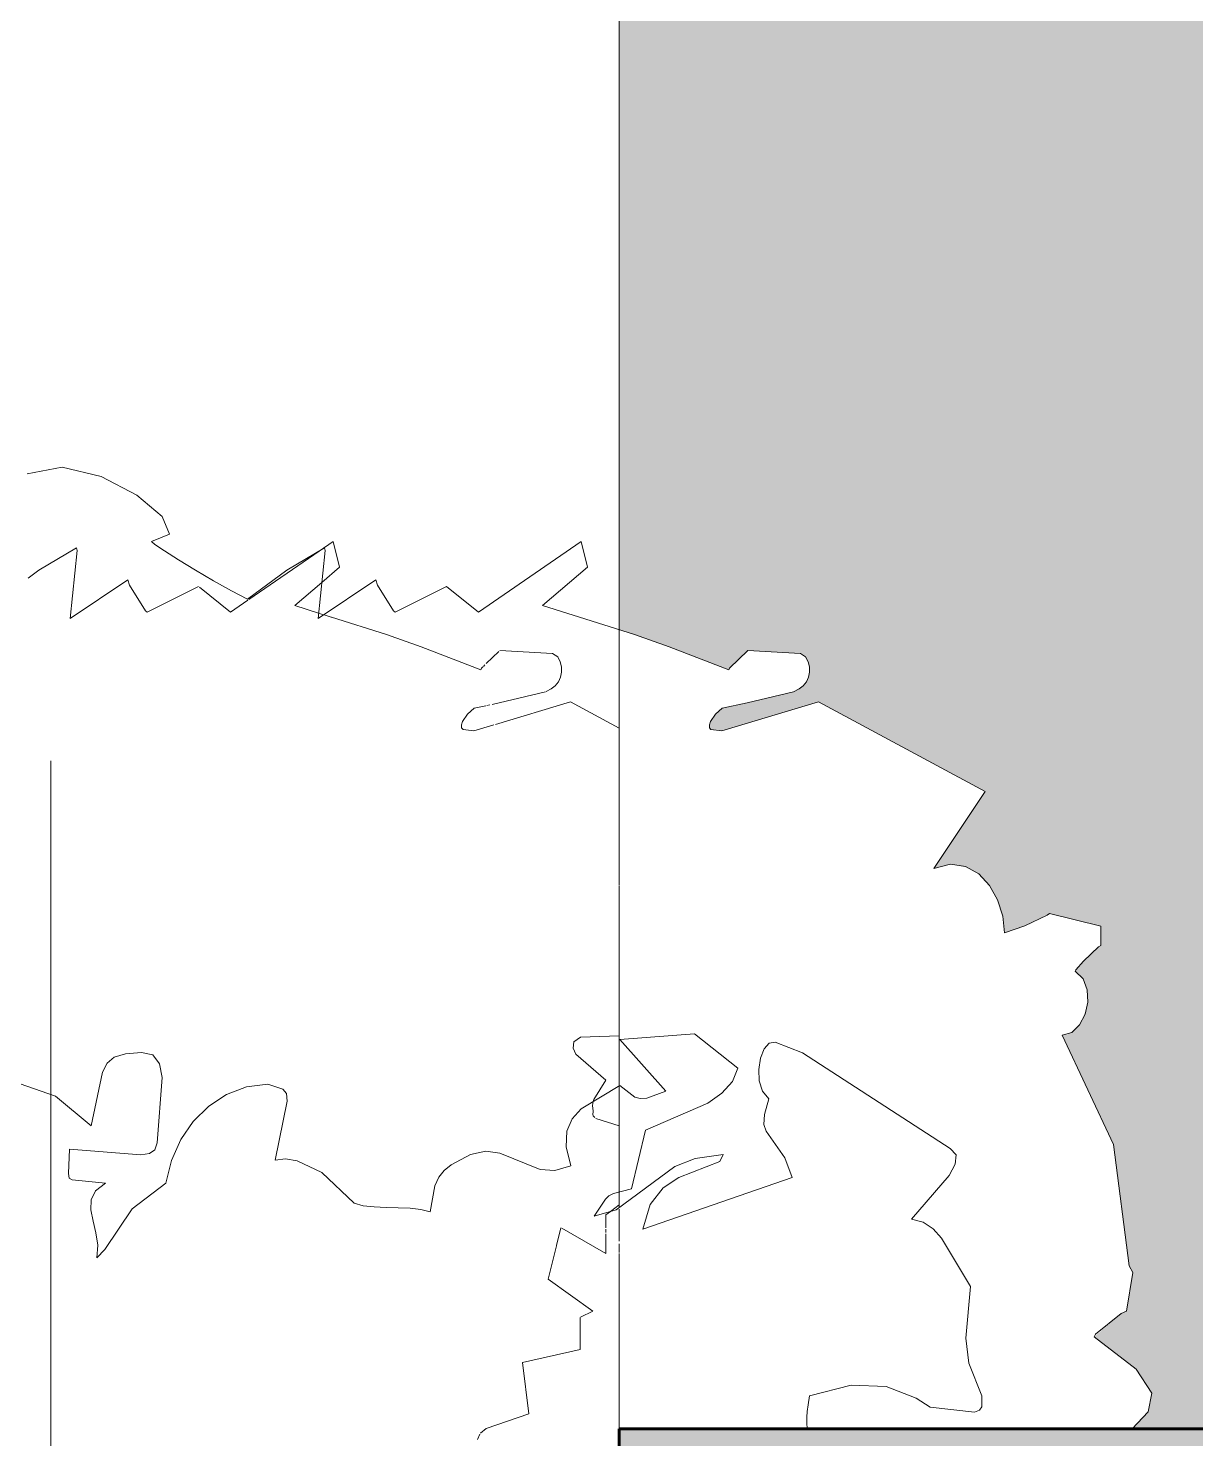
# Model space of a CAD drawing. Header units: inches. Extents: x 1275 to 2881, y -101 to 461.
# Drawn here: x 1493.75 to 1520.84, y 24.27 to 57 of the extents above; entities that cross this region are included whole.
import ezdxf

# ---------------------------------------------------------------- set-up
doc = ezdxf.new("R2010")
doc.units = ezdxf.units.IN
doc.header["$MEASUREMENT"] = 0
for name, color, linetype, lineweight in [('A-DETL-GENF-1', 7, 'Continuous', 9), ('A-DETL-GENF-2', 253, 'Continuous', 9), ('A-GLAZ-CWMG', 51, 'Continuous', 9), ('A-GLAZ-CWMG-1', 51, 'Continuous', 60)]:
    doc.layers.add(name, color=color, linetype=linetype, lineweight=lineweight)

# ---------------------------------------------------------------- blocks, each defined once
blk = doc.blocks.new('holly 26751 - holly 26751-1522576-BUILDING SECTION - EAST_WEST _ PREP KITCHEN - LOOKING SOUTH')
at = {"layer": 'A-DETL-GENF-1'}
for p, q in [((1500.823, 45.089), (1500.501, 44.868)), ((1500.971, 44.494), (1500.823, 45.089)), ((1500.56, 44.141), (1500.971, 44.494)), ((1500.601, 43.389), (1500.486, 43.425))]:
    blk.add_line(p, q, dxfattribs=at)
at = {"layer": 'A-DETL-GENF-2'}
for p, q in [((1494.87, 44.94), (1493.996, 44.421)), ((1494.721, 43.304), (1494.884, 44.878)), ((1494.884, 44.878), (1494.87, 44.94)), ((1500.501, 44.868), (1498.864, 43.743)), ((1493.996, 44.421), (1493.749, 44.239)), ((1496.061, 44.196), (1494.721, 43.304)), ((1496.099, 44.078), (1496.061, 44.196)), ((1496.471, 43.481), (1496.099, 44.078)), ((1497.698, 44.048), (1496.507, 43.452)), ((1498.442, 43.452), (1497.718, 44.032)), ((1499.93, 43.601), (1500.56, 44.141)), ((1498.842, 43.727), (1498.442, 43.452)), ((1500.486, 43.425), (1499.93, 43.601)), ((1496.507, 43.452), (1496.471, 43.481)), ((1500.774, 43.334), (1500.616, 43.384)), ((1502.058, 42.927), (1500.787, 43.33)), ((1502.866, 42.646), (1502.058, 42.927)), ((1504.245, 42.113), (1502.866, 42.646)), ((1505.911, 42.491), (1504.692, 42.559)), ((1504.344, 42.227), (1504.307, 42.191)), ((1504.666, 42.535), (1504.373, 42.255)), ((1506.031, 42.411), (1505.911, 42.491)), ((1506.089, 42.3), (1506.031, 42.411)), ((1506.118, 42.181), (1506.089, 42.3)), ((1504.262, 42.149), (1504.245, 42.113)), ((1504.293, 42.178), (1504.262, 42.149)), ((1506.048, 41.832), (1506.097, 41.941)), ((1506.097, 41.941), (1506.12, 42.059)), ((1506.12, 42.059), (1506.118, 42.181)), ((1504.673, 41.344), (1505.746, 41.597)), ((1505.763, 41.605), (1505.882, 41.667)), ((1505.882, 41.667), (1505.976, 41.739)), ((1505.976, 41.739), (1506.048, 41.832)), ((1504.096, 41.22), (1504.363, 41.278)), ((1504.389, 41.283), (1504.458, 41.298)), ((1504.515, 41.31), (1504.673, 41.344)), ((1506.329, 41.369), (1504.585, 40.845)), ((1507.457, 40.761), (1506.329, 41.369)), ((1503.801, 40.834), (1503.826, 40.913)), ((1503.826, 40.913), (1503.936, 41.084)), ((1503.936, 41.084), (1504.096, 41.22)), ((1503.802, 40.768), (1503.801, 40.834)), ((1503.835, 40.723), (1503.802, 40.768)), ((1504.088, 40.696), (1503.835, 40.723)), ((1504.548, 40.834), (1504.088, 40.696))]:
    blk.add_line(p, q, dxfattribs=at)
blk = doc.blocks.new('magnolia 26756 - magnolia 26756-V9-BUILDING SECTION - EAST_WEST _ PREP KITCHEN - LOOKING SOUTH')
at = {"layer": 'A-DETL-GENF-1'}
for p, q in [((1494.274, 39.894), (1494.274, 40)), ((1494.274, 40), (1494.274, 39.863)), ((1494.274, 39.607), (1494.274, 39.894)), ((1494.274, 39.863), (1494.274, 39.526)), ((1494.274, 37.267), (1494.274, 39.607)), ((1494.274, 39.526), (1494.274, 37)), ((1494.274, 37.445), (1494.274, 37.534)), ((1494.274, 37.534), (1494.274, 37.502)), ((1494.274, 37.502), (1494.274, 37.411)), ((1494.274, 37.183), (1494.274, 37.445)), ((1494.274, 37.411), (1494.274, 37.325)), ((1494.274, 37.315), (1494.274, 37.329)), ((1494.274, 37.329), (1494.274, 37.292)), ((1494.274, 37.325), (1494.274, 37.215)), ((1494.274, 37.266), (1494.274, 37.315)), ((1494.274, 37.292), (1494.274, 37.189)), ((1494.274, 37), (1494.274, 37.274)), ((1494.274, 37.274), (1494.274, 37.24)), ((1494.274, 37.086), (1494.274, 37.267)), ((1494.274, 37.2), (1494.274, 37.266)), ((1494.274, 37.24), (1494.274, 37.151)), ((1494.274, 37.215), (1494.274, 37.15)), ((1494.274, 36.768), (1494.274, 37.2)), ((1494.274, 37.189), (1494.274, 37)), ((1494.274, 37), (1494.274, 37.183)), ((1494.274, 37.151), (1494.274, 37)), ((1494.274, 37.15), (1494.274, 37.078)), ((1494.274, 36.742), (1494.274, 37.086)), ((1494.274, 37.078), (1494.274, 37)), ((1494.274, 37), (1494.274, 36.853)), ((1494.274, 37), (1494.274, 36.288)), ((1494.274, 36.853), (1494.274, 35.992)), ((1494.274, 36.578), (1494.274, 36.768)), ((1494.274, 36.216), (1494.274, 36.742)), ((1494.274, 35.134), (1494.274, 36.578)), ((1494.274, 36.325), (1494.274, 36.334)), ((1494.274, 36.334), (1494.274, 36.139)), ((1494.274, 36.25), (1494.274, 36.325)), ((1494.274, 36.288), (1494.274, 36.12)), ((1494.274, 36.004), (1494.274, 36.25)), ((1494.274, 35.974), (1494.274, 36.216)), ((1494.274, 36.139), (1494.274, 35.766)), ((1494.274, 36.12), (1494.274, 35.957)), ((1494.274, 35.933), (1494.274, 36.019)), ((1494.274, 36.019), (1494.274, 36.012)), ((1494.274, 36.012), (1494.274, 35.98)), ((1494.274, 35.887), (1494.274, 36.004)), ((1494.274, 35.992), (1494.274, 35.662)), ((1494.274, 35.98), (1494.274, 35.934)), ((1494.274, 35.744), (1494.274, 35.974)), ((1494.274, 35.957), (1494.274, 35.8)), ((1494.274, 35.934), (1494.274, 35.83)), ((1494.274, 35.847), (1494.274, 35.933)), ((1494.274, 35.811), (1494.274, 35.887)), ((1494.274, 34.853), (1494.274, 35.847)), ((1494.274, 35.83), (1494.274, 35.684)), ((1494.274, 35.8), (1494.274, 35.811)), ((1494.274, 35.766), (1494.274, 35.273)), ((1494.274, 34.8), (1494.274, 35.744)), ((1494.274, 35.684), (1494.274, 35.359)), ((1494.274, 35.662), (1494.274, 35.267)), ((1494.274, 35.359), (1494.274, 35.226)), ((1494.274, 35.273), (1494.274, 34.718)), ((1494.274, 35.267), (1494.274, 35.109)), ((1494.274, 35.226), (1494.274, 35.143)), ((1494.274, 35.143), (1494.274, 35.134)), ((1494.274, 35.109), (1494.274, 34.841)), ((1494.274, 33.727), (1494.274, 34.853)), ((1494.274, 34.841), (1494.274, 34.504)), ((1494.274, 34.268), (1494.274, 34.8)), ((1494.274, 34.718), (1494.274, 34.16)), ((1494.274, 34.504), (1494.274, 33.782)), ((1494.274, 34), (1494.274, 34.268)), ((1494.274, 34.16), (1494.274, 33.657)), ((1494.274, 33.775), (1494.274, 34)), ((1494.274, 33.782), (1494.274, 33.267)), ((1494.274, 33.597), (1494.274, 33.775)), ((1494.274, 33.326), (1494.274, 33.727)), ((1494.274, 33.657), (1494.274, 33.267)), ((1494.274, 33.456), (1494.274, 33.597)), ((1494.274, 33.123), (1494.274, 33.456)), ((1509.207, 33.667), (1507.473, 33.534)), ((1507.473, 33.534), (1508.54, 32.334)), ((1510.207, 32.867), (1509.207, 33.667)), ((1510.937, 33.45), (1510.821, 33.314)), ((1511.073, 33.474), (1510.937, 33.45)), ((1511.708, 33.225), (1511.073, 33.474)), ((1494.274, 33.267), (1494.274, 33.37)), ((1494.274, 33.37), (1494.274, 33.324)), ((1494.274, 33.144), (1494.274, 33.326)), ((1494.274, 33.324), (1494.274, 33.189)), ((1494.274, 33.267), (1494.274, 33.144)), ((1494.274, 33.178), (1494.274, 33.234)), ((1494.274, 33.234), (1494.274, 33.199)), ((1494.274, 33.199), (1494.274, 33.122)), ((1494.274, 33.189), (1494.274, 32.934)), ((1494.274, 32.97), (1494.274, 33.178)), ((1494.274, 33), (1494.274, 33.123)), ((1494.274, 33.122), (1494.274, 32.985)), ((1495.745, 33.122), (1495.578, 32.985)), ((1496.001, 33.199), (1495.745, 33.122)), ((1496.374, 33.234), (1496.001, 33.199)), ((1496.636, 33.178), (1496.374, 33.234)), ((1496.79, 32.97), (1496.636, 33.178)), ((1510.736, 33.099), (1510.694, 32.84)), ((1510.821, 33.314), (1510.736, 33.099)), ((1511.708, 33.225), (1515.14, 31.001)), ((1494.377, 32.222), (1492.141, 33)), ((1494.274, 32.258), (1494.274, 33)), ((1494.274, 32.985), (1494.274, 32.774)), ((1494.274, 32.653), (1494.274, 32.97)), ((1494.274, 32.934), (1494.274, 32.706)), ((1494.274, 32.774), (1494.274, 32.258)), ((1495.47, 32.774), (1495.208, 31.534)), ((1495.578, 32.985), (1495.47, 32.774)), ((1496.859, 32.653), (1496.79, 32.97)), ((1510.084, 32.56), (1510.207, 32.867)), ((1510.694, 32.84), (1510.705, 32.575)), ((1494.274, 32.706), (1494.274, 30.467)), ((1494.274, 32.258), (1494.274, 32.653)), ((1494.274, 32.384), (1494.274, 32.5)), ((1494.274, 32.5), (1494.274, 32.432)), ((1494.274, 32.432), (1494.274, 32.258)), ((1496.741, 31.134), (1496.859, 32.653)), ((1498.811, 32.432), (1498.351, 32.256)), ((1499.307, 32.5), (1498.811, 32.432)), ((1499.658, 32.384), (1499.307, 32.5)), ((1507.473, 32.467), (1506.578, 31.927)), ((1507.819, 32.198), (1507.473, 32.467)), ((1509.841, 32.29), (1510.084, 32.56)), ((1510.705, 32.575), (1510.78, 32.336)), ((1494.274, 32.283), (1494.274, 32.384)), ((1495.208, 31.534), (1494.377, 32.222)), ((1498.351, 32.256), (1497.937, 31.986)), ((1499.474, 30.734), (1499.753, 32.103)), ((1499.736, 32.283), (1499.658, 32.384)), ((1499.753, 32.103), (1499.736, 32.283)), ((1507.945, 32.165), (1507.819, 32.198)), ((1508.099, 32.172), (1507.945, 32.165)), ((1508.54, 32.334), (1508.099, 32.172)), ((1509.513, 32.054), (1509.841, 32.29)), ((1510.78, 32.336), (1510.929, 32.16)), ((1510.929, 32.16), (1510.826, 31.794)), ((1497.937, 31.986), (1497.578, 31.634)), ((1506.578, 31.927), (1506.37, 31.692)), ((1508.071, 31.432), (1509.513, 32.054)), ((1510.826, 31.794), (1510.812, 31.564)), ((1497.578, 31.634), (1497.286, 31.211)), ((1506.37, 31.692), (1506.245, 31.404)), ((1507.74, 30.067), (1508.071, 31.432)), ((1510.812, 31.564), (1510.87, 31.408)), ((1496.684, 30.972), (1496.741, 31.134)), ((1497.286, 31.211), (1497.07, 30.729)), ((1506.245, 31.404), (1506.227, 31.045)), ((1510.87, 31.408), (1511.301, 30.79)), ((1494.68, 30.425), (1494.706, 30.987)), ((1494.706, 30.987), (1496.364, 30.861)), ((1496.364, 30.861), (1496.561, 30.887)), ((1496.561, 30.887), (1496.684, 30.972)), ((1499.718, 30.766), (1499.474, 30.734)), ((1499.987, 30.722), (1499.718, 30.766)), ((1504.007, 30.867), (1503.557, 30.624)), ((1504.364, 30.944), (1504.007, 30.867)), ((1504.691, 30.896), (1504.364, 30.944)), ((1505.626, 30.519), (1504.691, 30.896)), ((1506.227, 31.045), (1506.34, 30.601)), ((1509.222, 30.775), (1508.749, 30.59)), ((1509.873, 30.867), (1509.222, 30.775)), ((1509.792, 30.705), (1509.873, 30.867)), ((1511.301, 30.79), (1511.473, 30.334)), ((1515.275, 30.857), (1515.14, 31.001)), ((1515.253, 30.642), (1515.275, 30.857)), ((1494.274, 30.467), (1494.274, 30.47)), ((1494.274, 30.47), (1494.274, 30.422)), ((1497.07, 30.729), (1496.941, 30.201)), ((1500.556, 30.449), (1499.987, 30.722)), ((1501.307, 29.734), (1500.556, 30.449)), ((1503.397, 30.496), (1503.273, 30.34)), ((1503.557, 30.624), (1503.397, 30.496)), ((1505.965, 30.492), (1505.626, 30.519)), ((1506.34, 30.601), (1505.965, 30.492)), ((1508.749, 30.59), (1507.389, 29.585)), ((1508.842, 30.333), (1509.792, 30.705)), ((1515.115, 30.381), (1515.253, 30.642)), ((1494.274, 30.422), (1494.274, 30.298)), ((1494.274, 30.285), (1494.274, 30.334)), ((1494.274, 30.334), (1494.274, 29.895)), ((1494.274, 30.298), (1494.274, 30.067)), ((1494.274, 30.218), (1494.274, 30.285)), ((1494.274, 30.141), (1494.274, 30.218)), ((1494.274, 30.06), (1494.274, 30.141)), ((1494.698, 30.317), (1494.68, 30.425)), ((1494.769, 30.277), (1494.698, 30.317)), ((1495.541, 30.201), (1494.769, 30.277)), ((1495.309, 30.026), (1495.541, 30.201)), ((1496.941, 30.201), (1496.156, 29.603)), ((1503.181, 30.14), (1503.074, 29.534)), ((1503.273, 30.34), (1503.181, 30.14)), ((1511.473, 30.334), (1508.007, 29.134)), ((1508.476, 30.089), (1508.842, 30.333)), ((1514.24, 29.367), (1515.115, 30.381)), ((1494.274, 30.067), (1494.274, 29.149)), ((1494.274, 29.983), (1494.274, 30.06)), ((1494.274, 29.867), (1494.274, 29.983)), ((1494.274, 29.895), (1494.274, 29.579)), ((1494.274, 28.267), (1494.274, 29.867)), ((1495.204, 29.58), (1495.21, 29.817)), ((1495.21, 29.817), (1495.309, 30.026)), ((1506.874, 29.434), (1507.138, 29.829)), ((1507.138, 29.829), (1507.216, 29.903)), ((1507.216, 29.903), (1507.328, 29.963)), ((1507.328, 29.963), (1507.74, 30.067)), ((1508.179, 29.705), (1508.476, 30.089)), ((1494.274, 29.506), (1494.274, 29.667)), ((1494.274, 29.667), (1494.274, 29.506)), ((1494.274, 29.579), (1494.274, 29.358)), ((1494.274, 28.726), (1494.274, 29.506)), ((1494.274, 29.506), (1494.274, 29.333)), ((1495.253, 29.322), (1495.204, 29.58)), ((1496.156, 29.603), (1495.525, 28.664)), ((1501.522, 29.676), (1501.307, 29.734)), ((1501.774, 29.648), (1501.522, 29.676)), ((1502.049, 29.637), (1501.774, 29.648)), ((1502.332, 29.631), (1502.049, 29.637)), ((1502.607, 29.62), (1502.332, 29.631)), ((1502.859, 29.592), (1502.607, 29.62)), ((1503.074, 29.534), (1502.859, 29.592)), ((1507.389, 29.585), (1506.874, 29.434)), ((1508.007, 29.134), (1508.179, 29.705)), ((1494.274, 29.358), (1494.274, 28.867)), ((1494.274, 29.333), (1494.274, 28.623)), ((1494.274, 29.149), (1494.274, 28.914)), ((1495.318, 29.046), (1495.253, 29.322)), ((1514.513, 29.294), (1514.24, 29.367)), ((1514.74, 29.142), (1514.513, 29.294)), ((1514.933, 28.927), (1514.74, 29.142)), ((1494.274, 28.937), (1494.274, 29.001)), ((1494.274, 29.001), (1494.274, 28.45)), ((1494.274, 28.131), (1494.274, 28.937)), ((1494.274, 28.551), (1494.274, 28.934)), ((1494.274, 28.934), (1494.274, 28.831)), ((1494.274, 28.914), (1494.274, 28.601)), ((1494.274, 28.867), (1494.274, 28.23)), ((1494.274, 28.831), (1494.274, 28.717)), ((1495.361, 28.76), (1495.318, 29.046)), ((1515.606, 27.801), (1514.933, 28.927)), ((1494.274, 28.621), (1494.274, 28.726)), ((1494.274, 28.717), (1494.274, 28.516)), ((1494.274, 28.623), (1494.274, 28.467)), ((1494.274, 28.601), (1494.274, 28.621)), ((1494.274, 28.467), (1494.274, 28.551)), ((1494.274, 28.516), (1494.274, 28.201)), ((1495.341, 28.467), (1495.361, 28.76)), ((1495.525, 28.664), (1495.341, 28.467)), ((1494.274, 28.45), (1494.274, 28.285)), ((1494.274, 28.285), (1494.274, 28.267)), ((1494.274, 28.23), (1494.274, 27.534)), ((1494.274, 28.201), (1494.274, 27.005)), ((1494.274, 28.067), (1494.274, 28.131)), ((1494.274, 27.446), (1494.274, 28.067)), ((1494.274, 27.519), (1494.274, 27.564)), ((1494.274, 27.564), (1494.274, 27.533)), ((1494.274, 27.534), (1494.274, 27.519)), ((1494.274, 27.533), (1494.274, 27.442)), ((1515.501, 26.605), (1515.606, 27.801)), ((1494.274, 27.359), (1494.274, 27.446)), ((1494.274, 27.442), (1494.274, 27.267)), ((1494.274, 27.285), (1494.274, 27.359)), ((1494.274, 27.068), (1494.274, 27.285)), ((1494.274, 27.267), (1494.274, 26.974)), ((1494.274, 27.134), (1494.274, 27.201)), ((1494.274, 27.201), (1494.274, 27.178)), ((1494.274, 27.178), (1494.274, 26.954)), ((1494.274, 26.328), (1494.274, 27.134)), ((1494.274, 26.959), (1494.274, 27.068)), ((1494.274, 27.005), (1494.274, 25.367)), ((1494.274, 26.974), (1494.274, 26.775)), ((1494.274, 26.954), (1494.274, 26.959)), ((1494.274, 26.775), (1494.274, 26.638)), ((1494.274, 26.638), (1494.274, 26.53)), ((1494.274, 26.53), (1494.274, 26.421)), ((1515.572, 26.025), (1515.501, 26.605)), ((1494.274, 26.421), (1494.274, 26.277)), ((1494.274, 26.348), (1494.274, 26.414)), ((1494.274, 26.414), (1494.274, 26.39)), ((1494.274, 26.39), (1494.274, 26.278)), ((1494.274, 26.189), (1494.274, 26.348)), ((1494.274, 26.258), (1494.274, 26.334)), ((1494.274, 26.334), (1494.274, 26.18)), ((1494.274, 25.934), (1494.274, 26.328)), ((1494.274, 26.278), (1494.274, 26.08)), ((1494.274, 26.277), (1494.274, 26.068)), ((1494.274, 25.922), (1494.274, 26.258)), ((1494.274, 24.834), (1494.274, 26.189)), ((1494.274, 26.18), (1494.274, 26.042)), ((1494.274, 26.08), (1494.274, 25.801)), ((1494.274, 26.068), (1494.274, 25.915)), ((1494.274, 26.042), (1494.274, 25.813)), ((1494.274, 25.831), (1494.274, 25.934)), ((1494.274, 25.876), (1494.274, 25.922)), ((1494.274, 25.915), (1494.274, 25.876)), ((1515.873, 25.268), (1515.572, 26.025)), ((1494.274, 24.571), (1494.274, 25.831)), ((1494.274, 25.813), (1494.274, 25.724)), ((1494.274, 25.801), (1494.274, 25.543)), ((1494.274, 25.724), (1494.274, 25.653)), ((1494.274, 25.653), (1494.274, 25.601)), ((1494.274, 25.601), (1494.274, 25.372)), ((1494.274, 25.543), (1494.274, 25.392)), ((1494.274, 25.392), (1494.274, 24.468)), ((1494.274, 25.372), (1494.274, 25.197)), ((1494.274, 25.367), (1494.274, 24.256)), ((1511.843, 25.059), (1511.873, 25.268)), ((1511.873, 25.268), (1512.841, 25.514)), ((1512.841, 25.514), (1513.651, 25.48)), ((1513.651, 25.48), (1514.351, 25.21)), ((1514.351, 25.21), (1514.673, 25.001)), ((1515.871, 25.01), (1515.873, 25.268)), ((1494.274, 25.197), (1494.274, 25.062)), ((1494.274, 25.062), (1494.274, 24.668)), ((1511.811, 24.769), (1511.822, 24.9)), ((1511.822, 24.9), (1511.843, 25.059)), ((1514.673, 25.001), (1515.702, 24.886)), ((1515.702, 24.886), (1515.821, 24.93)), ((1515.821, 24.93), (1515.871, 25.01)), ((1494.274, 24.667), (1494.274, 24.834)), ((1494.274, 24.668), (1494.274, 24.673)), ((1494.274, 24.673), (1494.274, 24.468)), ((1494.274, 24.561), (1494.274, 24.667)), ((1494.274, 24.154), (1494.274, 24.571)), ((1494.274, 24.398), (1494.274, 24.561)), ((1511.81, 24.643), (1511.811, 24.769)), ((1511.82, 24.5), (1511.81, 24.643)), ((1494.274, 24.468), (1494.274, 24.236)), ((1494.274, 24.468), (1494.274, 24.265)), ((1494.274, 24.323), (1494.274, 24.398)), ((1494.274, 24.201), (1494.274, 24.323))]:
    blk.add_line(p, q, dxfattribs=at)
at = {"layer": 'A-DETL-GENF-2'}
for p, q in [((1494.274, 33.667), (1494.274, 33.534)), ((1494.274, 32.867), (1494.274, 33.667)), ((1494.274, 33.534), (1494.274, 32.334)), ((1494.274, 33.474), (1494.274, 33.45)), ((1494.274, 33.225), (1494.274, 33.474)), ((1494.274, 33.45), (1494.274, 33.314)), ((1494.274, 33.314), (1494.274, 33.099)), ((1494.274, 33.225), (1494.274, 32.258)), ((1494.274, 33.099), (1494.274, 32.84)), ((1494.274, 32.56), (1494.274, 32.867)), ((1494.274, 32.84), (1494.274, 32.575)), ((1494.274, 32.575), (1494.274, 32.336)), ((1494.274, 32.29), (1494.274, 32.56)), ((1494.274, 32.467), (1494.274, 32.258)), ((1494.274, 32.258), (1494.274, 32.467)), ((1494.274, 32.336), (1494.274, 32.258)), ((1494.274, 32.334), (1494.274, 32.258)), ((1494.274, 32.258), (1494.274, 32.29)), ((1494.274, 32.258), (1494.274, 31.001)), ((1494.274, 32.258), (1494.274, 32.16)), ((1494.274, 32.054), (1494.274, 32.258)), ((1494.274, 32.258), (1494.274, 32.172)), ((1494.274, 32.198), (1494.274, 32.258)), ((1494.274, 32.258), (1494.274, 31.927)), ((1494.274, 32.222), (1494.274, 32.258)), ((1494.274, 32.258), (1494.274, 31.534)), ((1494.274, 31.134), (1494.274, 32.258)), ((1494.274, 32.103), (1494.274, 32.258)), ((1494.274, 32.256), (1494.274, 31.986)), ((1494.274, 31.534), (1494.274, 32.222)), ((1494.274, 32.165), (1494.274, 32.198)), ((1494.274, 32.172), (1494.274, 32.165)), ((1494.274, 32.16), (1494.274, 31.794)), ((1494.274, 30.762), (1494.274, 32.103)), ((1494.274, 31.432), (1494.274, 32.054)), ((1494.274, 31.986), (1494.274, 31.634)), ((1494.274, 31.927), (1494.274, 31.692)), ((1494.274, 31.794), (1494.274, 31.564)), ((1494.274, 31.692), (1494.274, 31.404)), ((1494.274, 31.634), (1494.274, 31.211)), ((1494.274, 31.564), (1494.274, 31.408)), ((1494.274, 30.067), (1494.274, 31.432)), ((1494.274, 31.408), (1494.274, 30.79)), ((1494.274, 31.404), (1494.274, 31.045)), ((1494.274, 31.211), (1494.274, 30.729)), ((1494.274, 30.972), (1494.274, 31.134)), ((1494.274, 31.045), (1494.274, 30.601)), ((1494.274, 30.857), (1494.274, 31.001)), ((1494.274, 30.987), (1494.274, 30.861)), ((1494.274, 30.425), (1494.274, 30.987)), ((1494.274, 30.887), (1494.274, 30.972)), ((1494.274, 30.896), (1494.274, 30.944)), ((1494.274, 30.944), (1494.274, 30.867)), ((1494.274, 30.519), (1494.274, 30.896)), ((1494.274, 30.861), (1494.274, 30.887)), ((1494.274, 30.705), (1494.274, 30.867)), ((1494.274, 30.867), (1494.274, 30.775)), ((1494.274, 30.867), (1494.274, 30.624)), ((1494.274, 30.642), (1494.274, 30.837)), ((1494.274, 30.762), (1494.274, 30.334)), ((1494.274, 30.762), (1494.274, 30.59)), ((1494.274, 30.722), (1494.274, 30.762)), ((1494.274, 30.729), (1494.274, 30.201)), ((1494.274, 30.449), (1494.274, 30.722)), ((1494.274, 30.333), (1494.274, 30.705)), ((1494.274, 30.381), (1494.274, 30.642)), ((1494.274, 30.624), (1494.274, 30.496)), ((1494.274, 30.601), (1494.274, 30.492)), ((1494.274, 30.59), (1494.274, 29.585)), ((1494.274, 30.492), (1494.274, 30.519)), ((1494.274, 30.481), (1494.274, 30.34)), ((1494.274, 29.734), (1494.274, 30.449)), ((1494.274, 30.317), (1494.274, 30.425)), ((1494.274, 29.367), (1494.274, 30.381)), ((1494.274, 30.34), (1494.274, 30.14)), ((1494.274, 30.334), (1494.274, 29.134)), ((1494.274, 30.089), (1494.274, 30.333)), ((1494.274, 30.277), (1494.274, 30.317)), ((1494.274, 30.201), (1494.274, 30.277)), ((1494.274, 30.026), (1494.274, 30.201)), ((1494.274, 30.201), (1494.274, 29.603)), ((1494.274, 30.14), (1494.274, 29.534)), ((1494.274, 29.705), (1494.274, 30.089)), ((1494.274, 29.963), (1494.274, 30.067)), ((1494.274, 29.817), (1494.274, 30.002)), ((1494.274, 29.903), (1494.274, 29.963)), ((1494.274, 29.829), (1494.274, 29.903)), ((1494.274, 29.434), (1494.274, 29.829)), ((1494.274, 29.581), (1494.274, 29.794)), ((1494.274, 29.676), (1494.274, 29.734)), ((1494.274, 29.134), (1494.274, 29.705)), ((1494.274, 29.648), (1494.274, 29.676)), ((1494.274, 29.637), (1494.274, 29.648)), ((1494.274, 29.631), (1494.274, 29.637)), ((1494.274, 29.62), (1494.274, 29.631)), ((1494.274, 29.592), (1494.274, 29.62)), ((1494.274, 29.581), (1494.274, 29.434)), ((1494.274, 29.534), (1494.274, 29.581)), ((1494.274, 29.581), (1494.274, 28.664)), ((1494.274, 29.351), (1494.274, 29.58)), ((1494.274, 29.294), (1494.274, 29.351)), ((1494.274, 29.046), (1494.274, 29.322)), ((1494.274, 29.142), (1494.274, 29.294)), ((1494.274, 28.927), (1494.274, 29.142)), ((1494.274, 28.76), (1494.274, 29.027)), ((1494.274, 27.801), (1494.274, 28.927)), ((1494.274, 28.467), (1494.274, 28.76)), ((1494.274, 28.664), (1494.274, 28.467)), ((1494.274, 26.605), (1494.274, 27.775)), ((1494.274, 26.025), (1494.274, 26.605)), ((1494.274, 25.268), (1494.274, 26.025)), ((1494.274, 25.268), (1494.274, 25.514)), ((1494.274, 25.514), (1494.274, 25.48)), ((1494.274, 25.48), (1494.274, 25.21)), ((1494.274, 25.059), (1494.274, 25.268)), ((1494.274, 25.01), (1494.274, 25.268)), ((1494.274, 25.21), (1494.274, 25.001)), ((1494.274, 24.9), (1494.274, 25.059)), ((1494.274, 24.93), (1494.274, 25.01)), ((1494.274, 25.001), (1494.274, 24.886)), ((1494.274, 24.886), (1494.274, 24.93)), ((1494.274, 24.769), (1494.274, 24.9)), ((1494.274, 24.68), (1494.274, 24.769)), ((1494.274, 24.499), (1494.274, 24.643)), ((1494.274, 24.315), (1494.274, 24.499)), ((1494.274, 24.082), (1494.274, 24.315))]:
    blk.add_line(p, q, dxfattribs=at)
blk = doc.blocks.new('holly 26751 - holly 26751-V12-BUILDING SECTION - EAST_WEST _ PREP KITCHEN - LOOKING SOUTH')
at = {"layer": 'A-DETL-GENF-1'}
for p, q in [((1494.532, 46.812), (1493.723, 46.657)), ((1495.437, 46.597), (1494.532, 46.812)), ((1496.267, 46.165), (1495.437, 46.597)), ((1496.852, 45.669), (1496.267, 46.165)), ((1497.022, 45.259), (1496.852, 45.669)), ((1496.605, 45.089), (1497.022, 45.259)), ((1496.687, 45.02), (1496.605, 45.089)), ((1496.909, 44.87), (1496.687, 45.02)), ((1497.234, 44.665), (1496.909, 44.87)), ((1500.623, 44.94), (1499.749, 44.421)), ((1500.474, 43.304), (1500.636, 44.878)), ((1500.636, 44.878), (1500.623, 44.94)), ((1506.575, 45.089), (1504.194, 43.452)), ((1506.724, 44.494), (1506.575, 45.089)), ((1497.626, 44.427), (1497.234, 44.665)), ((1498.049, 44.179), (1497.626, 44.427)), ((1499.749, 44.421), (1498.837, 43.75)), ((1501.813, 44.196), (1500.474, 43.304)), ((1501.851, 44.078), (1501.813, 44.196)), ((1505.682, 43.601), (1506.724, 44.494)), ((1498.464, 43.946), (1498.049, 44.179)), ((1498.837, 43.75), (1498.464, 43.946)), ((1502.223, 43.481), (1501.851, 44.078)), ((1503.45, 44.048), (1502.26, 43.452)), ((1504.194, 43.452), (1503.45, 44.048)), ((1507.811, 42.927), (1505.682, 43.601)), ((1502.26, 43.452), (1502.223, 43.481)), ((1508.618, 42.646), (1507.811, 42.927)), ((1509.998, 42.113), (1508.618, 42.646)), ((1510.444, 42.559), (1510.015, 42.149)), ((1511.664, 42.491), (1510.444, 42.559)), ((1511.783, 42.411), (1511.664, 42.491)), ((1511.841, 42.3), (1511.783, 42.411)), ((1511.871, 42.181), (1511.841, 42.3)), ((1510.015, 42.149), (1509.998, 42.113)), ((1511.8, 41.832), (1511.849, 41.941)), ((1511.849, 41.941), (1511.873, 42.059)), ((1511.873, 42.059), (1511.871, 42.181)), ((1510.425, 41.344), (1511.499, 41.597)), ((1511.499, 41.597), (1511.635, 41.667)), ((1511.635, 41.667), (1511.728, 41.739)), ((1511.728, 41.739), (1511.8, 41.832)), ((1512.081, 41.369), (1509.84, 40.696)), ((1509.849, 41.22), (1510.425, 41.344)), ((1515.95, 39.286), (1512.081, 41.369)), ((1509.553, 40.834), (1509.578, 40.913)), ((1509.578, 40.913), (1509.689, 41.084)), ((1509.689, 41.084), (1509.849, 41.22)), ((1509.555, 40.768), (1509.553, 40.834)), ((1509.587, 40.723), (1509.555, 40.768)), ((1509.84, 40.696), (1509.587, 40.723)), ((1514.76, 37.5), (1515.95, 39.286)), ((1515.146, 37.602), (1514.76, 37.5)), ((1515.495, 37.551), (1515.146, 37.602)), ((1515.798, 37.377), (1515.495, 37.551)), ((1516.048, 37.108), (1515.798, 37.377)), ((1516.236, 36.772), (1516.048, 37.108)), ((1516.355, 36.397), (1516.236, 36.772)), ((1516.396, 36.012), (1516.355, 36.397)), ((1517.388, 36.417), (1516.869, 36.171)), ((1517.438, 36.458), (1517.388, 36.417)), ((1518.629, 36.161), (1517.438, 36.458)), ((1516.869, 36.171), (1516.396, 36.012)), ((1518.629, 35.714), (1518.629, 36.161)), ((1518.232, 35.353), (1518.577, 35.681)), ((1518.577, 35.681), (1518.629, 35.714)), ((1518.049, 35.152), (1518.232, 35.353)), ((1518.033, 35.119), (1518.049, 35.152)), ((1518.224, 34.938), (1518.033, 35.119)), ((1518.319, 34.688), (1518.224, 34.938)), ((1518.266, 34.118), (1518.33, 34.402)), ((1518.33, 34.402), (1518.319, 34.688)), ((1518.139, 33.871), (1518.266, 34.118)), ((1517.959, 33.697), (1518.139, 33.871)), ((1517.736, 33.631), (1517.959, 33.697)), ((1518.926, 31.101), (1517.736, 33.631)), ((1519.291, 28.282), (1518.926, 31.101)), ((1519.373, 28.125), (1519.291, 28.282)), ((1519.224, 27.232), (1519.373, 28.125)), ((1518.508, 26.695), (1519.105, 27.173)), ((1519.105, 27.173), (1519.224, 27.232)), ((1518.48, 26.637), (1518.508, 26.695)), ((1519.454, 25.887), (1518.48, 26.637)), ((1519.815, 25.331), (1519.454, 25.887)), ((1519.731, 24.896), (1519.815, 25.331)), ((1519.358, 24.5), (1519.731, 24.896))]:
    blk.add_line(p, q, dxfattribs=at)
blk = doc.blocks.new('holly 26751 - holly 26751-V13-BUILDING SECTION - EAST_WEST _ PREP KITCHEN - LOOKING SOUTH')
at = {"layer": 'A-DETL-GENF-2'}
for p, q in [((1506.403, 33.482), (1506.391, 33.331)), ((1506.56, 33.585), (1506.403, 33.482)), ((1507.457, 33.622), (1506.56, 33.585)), ((1506.391, 33.331), (1506.451, 33.195)), ((1506.451, 33.195), (1507.147, 32.589)), ((1507.147, 32.589), (1506.866, 32.142)), ((1506.855, 32.094), (1506.836, 32.006)), ((1506.866, 32.142), (1506.855, 32.094)), ((1506.836, 32.006), (1506.852, 31.868)), ((1506.845, 31.767), (1506.894, 31.721)), ((1506.852, 31.868), (1506.847, 31.787)), ((1506.92, 31.697), (1507.457, 31.53)), ((1507.256, 29.546), (1507.147, 29.464)), ((1507.147, 29.464), (1507.147, 29.161)), ((1507.457, 29.697), (1507.256, 29.546)), ((1506.106, 29.167), (1506.002, 28.752)), ((1507.147, 28.571), (1506.124, 29.156)), ((1507.147, 29.133), (1507.147, 29.058)), ((1507.147, 29.027), (1507.147, 28.571)), ((1506, 28.743), (1505.808, 27.976)), ((1505.808, 27.976), (1506.85, 27.232)), ((1506.85, 27.232), (1506.563, 27.089)), ((1506.552, 27.083), (1506.552, 26.339)), ((1506.552, 26.339), (1505.213, 26.042)), ((1505.213, 26.042), (1505.361, 24.851)), ((1505.361, 24.851), (1504.371, 24.511)), ((1504.226, 24.375), (1504.171, 24.256)), ((1504.371, 24.511), (1504.237, 24.399))]:
    blk.add_line(p, q, dxfattribs=at)
blk = doc.blocks.new('Rectangular Mullion - Oakfire steel blade-1596924-BUILDING SECTION - EAST_WEST _ PREP KITCHEN - LOOKING SOUTH')
at = {"layer": 'A-GLAZ-CWMG'}
blk.add_hatch(color=256, dxfattribs=at).paths.add_polyline_path([(1528.707, 24), (1529.457, 24), (1529.457, 24.5), (1507.457, 24.5), (1507.457, 24), (1528.457, 24)], flags=0)
at = {"layer": 'A-GLAZ-CWMG-1'}
for p, q in [((1529.457, 24.5), (1507.457, 24.5)), ((1507.457, 24.5), (1507.457, 24)), ((1529.457, 24), (1529.457, 24.5)), ((1507.457, 24), (1529.457, 24))]:
    blk.add_line(p, q, dxfattribs=at)
blk = doc.blocks.new('Rectangular Mullion - Oakfire steel blade-1585043-BUILDING SECTION - EAST_WEST _ PREP KITCHEN - LOOKING SOUTH')
at = {"layer": 'A-GLAZ-CWMG'}
h = blk.add_hatch(color=256, dxfattribs=at)
h.paths.add_polyline_path([(1519.358, 24.5), (1528.207, 24.5), (1528.207, 119.5), (1507.457, 119.5), (1507.457, 43.039), (1508.618, 42.646), (1509.998, 42.113), (1510.015, 42.149), (1510.444, 42.559), (1511.664, 42.491), (1511.8, 42.378), (1511.871, 42.181), (1511.849, 41.941), (1511.728, 41.739), (1511.499, 41.597), (1509.84, 41.213), (1509.689, 41.084), (1509.553, 40.834), (1509.555, 40.768), (1509.62, 40.72), (1509.84, 40.696), (1512.081, 41.369), (1515.95, 39.286), (1514.76, 37.5), (1515.146, 37.602), (1515.547, 37.521), (1515.798, 37.377), (1516.048, 37.108), (1516.236, 36.772), (1516.355, 36.397), (1516.396, 36.012), (1516.882, 36.178), (1517.438, 36.458), (1518.629, 36.161), (1518.629, 35.714), (1518.48, 35.589), (1518.049, 35.152), (1518.049, 35.104), (1518.224, 34.938), (1518.319, 34.688), (1518.319, 34.354), (1518.224, 34.035), (1518.139, 33.871), (1517.959, 33.697), (1517.736, 33.631), (1518.926, 31.101), (1519.291, 28.282), (1519.373, 28.125), (1519.224, 27.232), (1519.105, 27.173), (1518.48, 26.637), (1519.454, 25.887), (1519.815, 25.331), (1519.731, 24.896), (1519.617, 24.776)], flags=0)
h.paths.add_polyline_path([(1529.457, 24.5), (1529.457, 96), (1528.707, 96), (1528.707, 24.5)], flags=0)
h.paths.add_polyline_path([(1528.707, 108), (1529.457, 108), (1529.457, 119.5), (1528.707, 119.5), (1528.707, 111.208)], flags=0)
for p, q in [((1507.457, 119.5), (1507.457, 43.039)), ((1507.457, 43.039), (1507.457, 37.123)), ((1507.457, 37.107), (1507.457, 32.457)), ((1507.457, 32.457), (1507.457, 29.995)), ((1507.457, 29.995), (1507.457, 29.635)), ((1507.457, 29.595), (1507.457, 28.851)), ((1507.457, 28.791), (1507.457, 28.59)), ((1507.457, 28.565), (1507.457, 24.5))]:
    blk.add_line(p, q, dxfattribs=at)

msp = doc.modelspace()

# ---------------------------------------------------------------- block references
at = {"layer": 'A-DETL-GENF-1'}
for name in ['holly 26751 - holly 26751-1522576-BUILDING SECTION - EAST_WEST _ PREP KITCHEN - LOOKING SOUTH', 'holly 26751 - holly 26751-V12-BUILDING SECTION - EAST_WEST _ PREP KITCHEN - LOOKING SOUTH', 'magnolia 26756 - magnolia 26756-V9-BUILDING SECTION - EAST_WEST _ PREP KITCHEN - LOOKING SOUTH', 'holly 26751 - holly 26751-V13-BUILDING SECTION - EAST_WEST _ PREP KITCHEN - LOOKING SOUTH']:
    msp.add_blockref(name, (0, 0), dxfattribs=at)
at = {"layer": 'A-GLAZ-CWMG'}
for name in ['Rectangular Mullion - Oakfire steel blade-1585043-BUILDING SECTION - EAST_WEST _ PREP KITCHEN - LOOKING SOUTH', 'Rectangular Mullion - Oakfire steel blade-1596924-BUILDING SECTION - EAST_WEST _ PREP KITCHEN - LOOKING SOUTH']:
    msp.add_blockref(name, (0, 0), dxfattribs=at)

doc.saveas('drawing.dxf')
